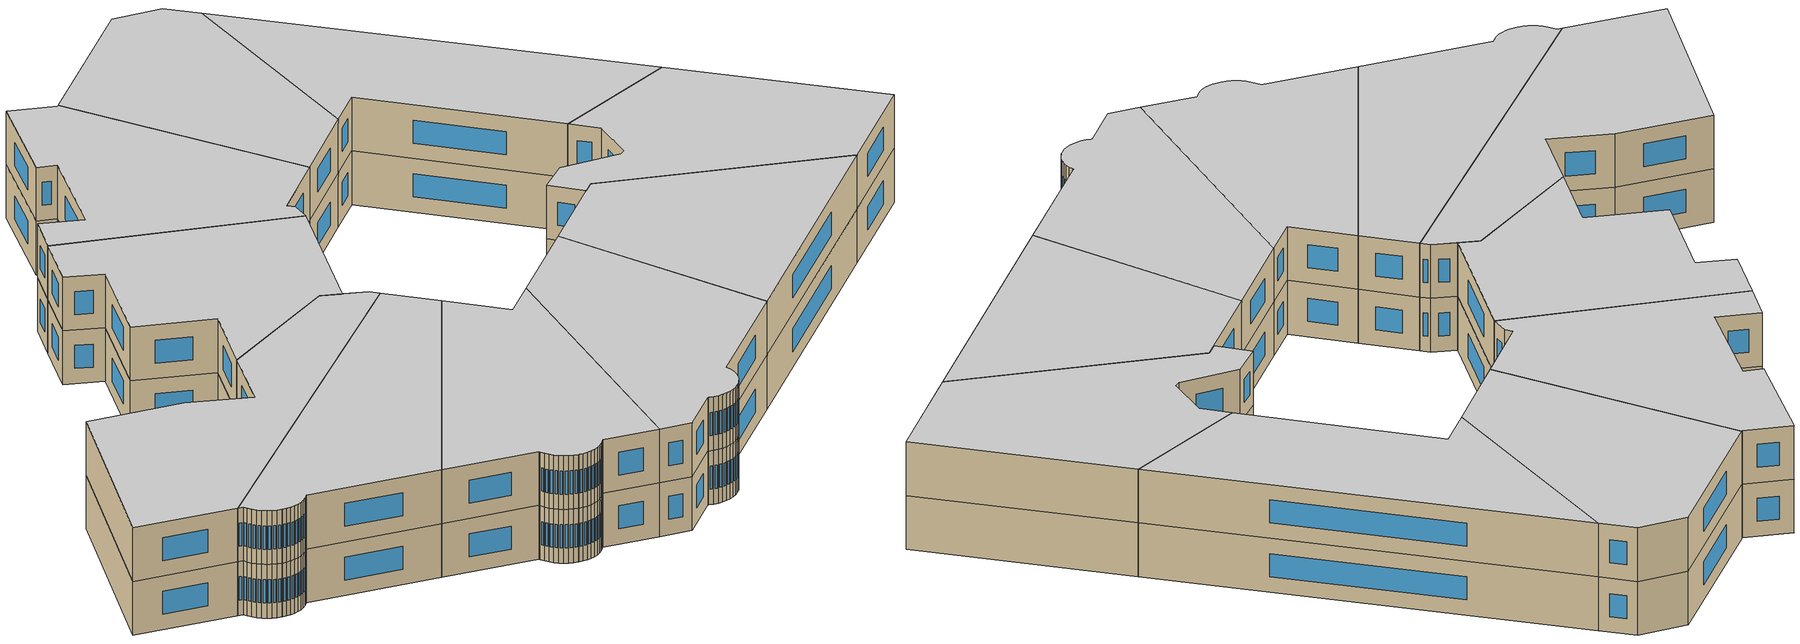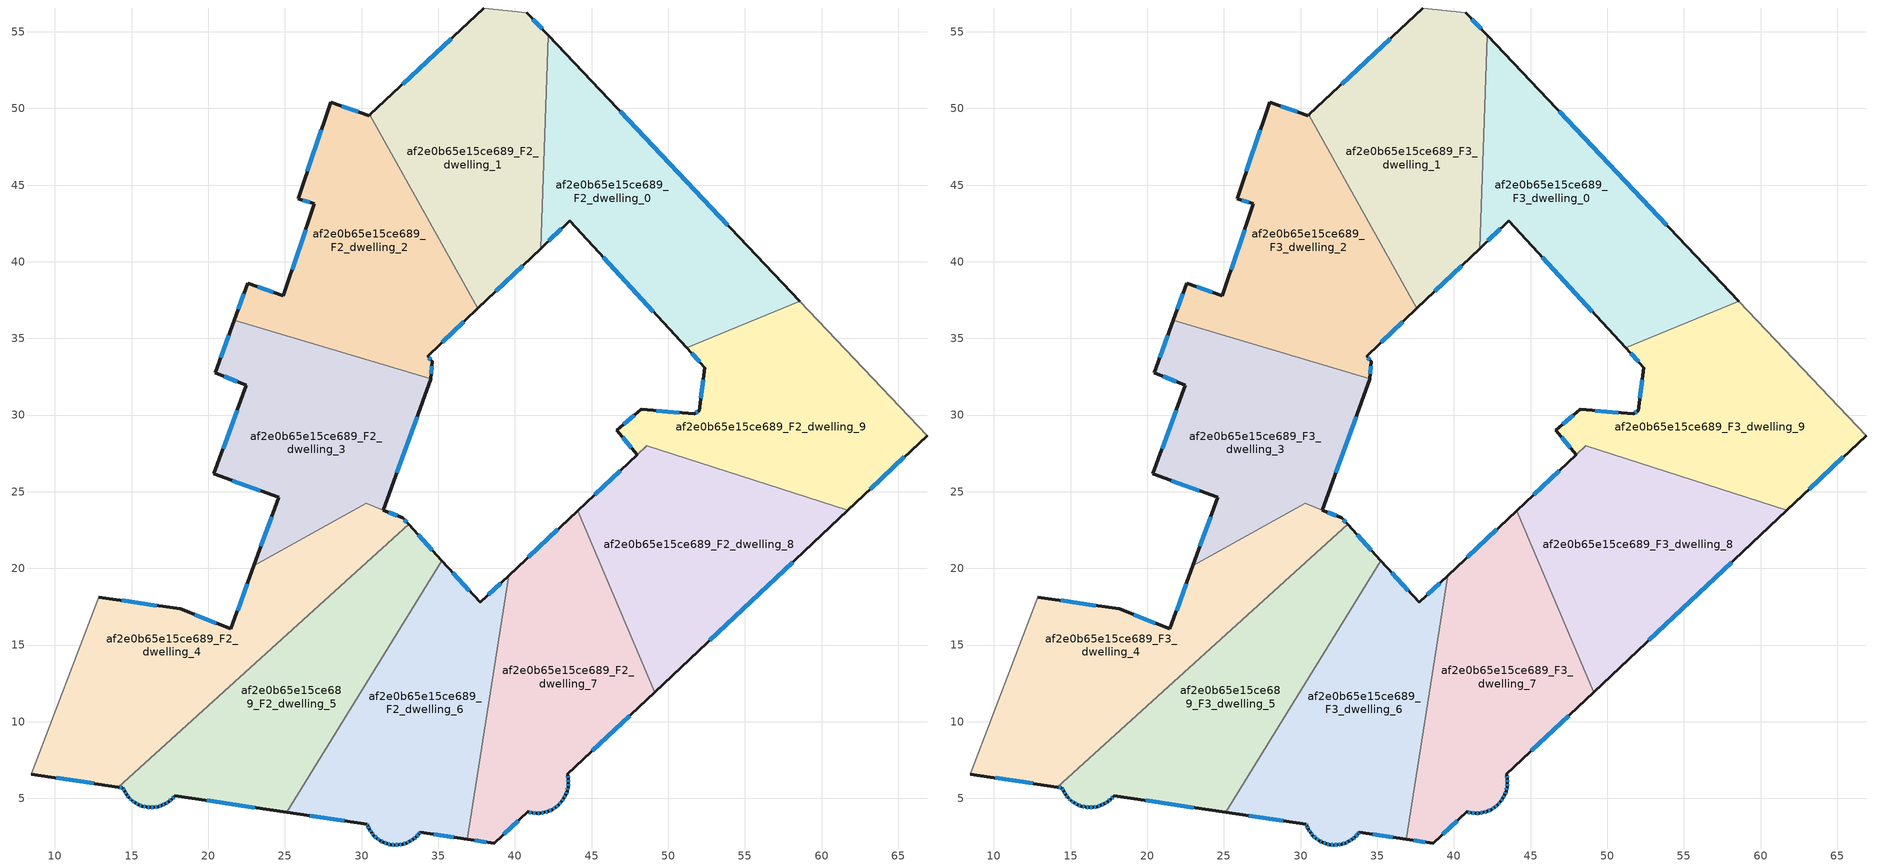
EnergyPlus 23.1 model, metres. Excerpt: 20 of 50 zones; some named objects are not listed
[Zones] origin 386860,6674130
af2e0b65e15ce689_F2_dwelling_0
 floor to af2e0b65e15ce689_F1_dwelling_0 (EU_floor_Construction): 42.17,54.76 58.59,37.42 51.2,34.39 43.57,42.66 41.68,40.86 z6
 wall outside (EU_wall_Construction): 41.68,40.86 43.57,42.66 51.2,34.39 / 58.59,37.42 42.17,54.76 z6:9
 wall to af2e0b65e15ce689_F2_dwelling_1 (EU_wall_Construction): 42.17,54.76 41.68,40.86 z6:9
 wall to af2e0b65e15ce689_F2_dwelling_9 (EU_wall_Construction): 51.2,34.39 58.59,37.42 z6:9
 window (EU_Window_Construction): 45.75,40.3 49.02,36.75 / 42.22,41.37 43.03,42.15 / 53.9,42.38 46.86,49.81 z6.86:8.14
af2e0b65e15ce689_F2_dwelling_1
 floor to af2e0b65e15ce689_F1_dwelling_1 (EU_floor_Construction): 40.76,56.25 42.17,54.76 41.68,40.86 37.59,36.97 30.55,49.59 37.98,56.55 z6
 wall outside (EU_wall_Construction): 42.17,54.76 40.77,56.25 / 37.59,36.97 41.68,40.86 / 37.98,56.55 30.55,49.59 z6:9
 wall adiabatic (EU_wall_Construction): 40.77,56.25 37.98,56.55 z6:9
 wall to af2e0b65e15ce689_F2_dwelling_2 (EU_wall_Construction): 30.55,49.59 37.59,36.97 z6:9
 window (EU_Window_Construction): 41.77,55.19 41.17,55.82 / 38.76,38.08 40.51,39.75 / 35.86,54.56 32.67,51.58 z6.86:8.14
af2e0b65e15ce689_F2_dwelling_2
 floor to af2e0b65e15ce689_F1_dwelling_2 (EU_floor_Construction): 30.55,49.59 37.59,36.97 34.31,33.85 34.6,33.5 34.52,32.36 21.7,36.2 22.58,38.61 24.9,37.77 26.93,43.8 25.87,44.1 27.97,50.41 30.48,49.53 z6
 wall outside (EU_wall_Construction): 30.55,49.59 30.48,49.53 27.97,50.41 25.87,44.1 26.93,43.8 24.9,37.77 22.58,38.61 21.7,36.2 / 34.52,32.36 34.6,33.5 34.31,33.85 37.59,36.97 z6:9
 wall to af2e0b65e15ce689_F2_dwelling_3 (EU_wall_Construction): 21.7,36.2 34.52,32.36 z6:9
 window (EU_Window_Construction): 26.35,42.07 25.48,39.49 / 26.17,44.01 26.63,43.88 / 27.37,48.6 26.47,45.9 / 29.77,49.78 28.69,50.16 / 35.25,34.74 36.65,36.08 / 34.52,33.6 34.39,33.75 / 34.54,32.69 34.58,33.17 / 22.33,37.92 21.95,36.89 / 24.23,38.01 23.24,38.37 z6.86:8.14
af2e0b65e15ce689_F2_dwelling_3
 floor to af2e0b65e15ce689_F1_dwelling_3 (EU_floor_Construction): 34.52,32.36 34.51,32.32 31.41,23.8 30.31,24.24 22.97,20.16 24.59,24.64 20.37,26.16 22.48,31.96 20.46,32.77 21.7,36.2 z6
 wall outside (EU_wall_Construction): 21.7,36.2 20.46,32.77 22.48,31.96 20.37,26.16 24.59,24.64 22.97,20.16 / 31.41,23.8 34.51,32.32 34.52,32.36 z6:9
 wall to af2e0b65e15ce689_F2_dwelling_4 (EU_wall_Construction): 22.97,20.16 30.31,24.24 31.41,23.8 z6:9
 window (EU_Window_Construction): 24.13,23.36 23.43,21.44 / 21.58,25.73 23.39,25.07 / 21.88,30.3 20.97,27.82 / 21.04,32.54 21.9,32.19 / 21.35,35.22 20.82,33.75 / 32.3,26.24 33.63,29.89 z6.86:8.14
af2e0b65e15ce689_F2_dwelling_4
 floor to af2e0b65e15ce689_F1_dwelling_4 (EU_floor_Construction): 32.68,23.3 33.07,22.87 14.14,5.73 8.47,6.58 12.84,18.13 18.16,17.36 21.48,16.06 22.97,20.16 30.31,24.24 z6
 wall outside (EU_wall_Construction): 22.97,20.16 21.48,16.06 18.16,17.36 12.84,18.13 / 33.07,22.87 32.68,23.3 31.42,23.8 / 8.47,6.58 14.14,5.73 z6:9
 wall adiabatic (EU_wall_Construction): 12.84,18.13 8.47,6.58 z6:9
 wall to af2e0b65e15ce689_F2_dwelling_5 (EU_wall_Construction): 14.14,5.73 33.07,22.87 z6:9
 window (EU_Window_Construction): 20.53,16.43 19.11,16.99 / 22.55,18.99 21.91,17.23 / 32.32,23.44 31.78,23.66 / 32.96,22.99 32.79,23.18 / 10.09,6.33 12.52,5.97 / 16.64,17.58 14.36,17.91 z6.86:8.14
af2e0b65e15ce689_F2_dwelling_5
 floor to af2e0b65e15ce689_F1_dwelling_5 (EU_floor_Construction): 33.07,22.87 35.24,20.5 25.13,4.08 17.83,5.18 17.8,5.14 17.62,4.95 17.42,4.79 17.21,4.65 16.97,4.54 16.72,4.47 16.47,4.42 16.21,4.42 15.98,4.44 15.96,4.44 15.7,4.5 15.46,4.59 15.24,4.71 15.03,4.86 14.84,5.03 14.67,5.23 14.54,5.45 14.43,5.68 14.14,5.73 z6
 wall outside (EU_wall_Construction): 14.14,5.73 14.43,5.68 14.54,5.45 14.67,5.23 14.84,5.03 15.03,4.86 15.24,4.71 15.46,4.59 15.71,4.5 15.96,4.44 15.98,4.44 16.21,4.42 16.47,4.42 16.72,4.47 16.97,4.54 17.21,4.65 17.42,4.79 17.62,4.95 17.8,5.14 17.83,5.18 25.13,4.08 / 35.24,20.5 33.07,22.87 z6:9
 wall to af2e0b65e15ce689_F2_dwelling_6 (EU_wall_Construction): 25.13,4.08 35.25,20.5 z6:9
 window (EU_Window_Construction): 17.67,5 17.75,5.08 / 17.48,4.83 17.57,4.9 / 17.27,4.69 17.36,4.75 / 17.04,4.57 17.14,4.62 / 16.8,4.49 16.9,4.52 / 16.54,4.44 16.65,4.45 / 16.29,4.42 16.4,4.42 / 16.05,4.43 16.15,4.42 / 15.78,4.48 15.88,4.46 / 15.53,4.56 15.64,4.52 / 15.3,4.67 15.4,4.62 / 15.09,4.82 15.18,4.75 / 14.89,4.98 14.97,4.91 / 14.72,5.18 14.79,5.09 / 14.58,5.39 14.63,5.3 / 14.46,5.62 14.51,5.52 / 14.22,5.71 14.35,5.7 / 34.62,21.18 33.69,22.2 / 19.92,4.86 23.05,4.4 z6.86:8.14
af2e0b65e15ce689_F2_dwelling_6
 floor to af2e0b65e15ce689_F1_dwelling_6 (EU_floor_Construction): 39.6,19.52 36.88,2.33 33.82,2.79 33.73,2.67 33.56,2.49 33.36,2.32 33.15,2.19 32.91,2.08 32.67,2.01 32.42,1.97 32.17,1.96 31.94,1.98 31.91,1.98 31.67,2.04 31.43,2.13 31.2,2.25 30.99,2.39 30.81,2.57 30.65,2.76 30.51,2.98 30.41,3.21 30.38,3.3 25.13,4.08 35.24,20.5 37.74,17.78 z6
 wall outside (EU_wall_Construction): 25.13,4.08 30.38,3.3 30.41,3.21 30.51,2.98 30.65,2.76 30.81,2.57 30.99,2.39 31.2,2.25 31.43,2.13 31.67,2.04 31.91,1.98 31.94,1.98 32.17,1.96 32.42,1.97 32.67,2.01 32.91,2.08 33.15,2.19 33.36,2.32 33.56,2.49 33.73,2.67 33.82,2.79 36.89,2.33 / 39.6,19.52 37.74,17.78 35.24,20.5 z6:9
 wall to af2e0b65e15ce689_F2_dwelling_7 (EU_wall_Construction): 36.89,2.33 39.6,19.52 z6:9
 window (EU_Window_Construction): 33.61,2.54 33.68,2.62 / 33.42,2.37 33.5,2.44 / 33.21,2.23 33.3,2.29 / 32.98,2.11 33.08,2.16 / 32.74,2.03 32.85,2.06 / 32.49,1.98 32.6,2 / 32.24,1.96 32.35,1.96 / 32,1.97 32.1,1.96 / 31.74,2.02 31.84,2 / 31.5,2.1 31.6,2.06 / 31.27,2.21 31.36,2.16 / 31.05,2.35 31.14,2.29 / 30.86,2.52 30.94,2.44 / 30.69,2.71 30.76,2.62 / 30.55,2.92 30.61,2.83 / 30.44,3.15 30.48,3.05 / 30.38,3.27 30.4,3.24 / 26.63,3.86 28.88,3.52 / 37.03,18.56 35.96,19.72 / 39.07,19.03 38.27,18.28 / 34.7,2.65 36.01,2.46 / 33.76,2.7 33.79,2.75 z6.86:8.14
af2e0b65e15ce689_F2_dwelling_7
 floor to af2e0b65e15ce689_F1_dwelling_7 (EU_floor_Construction): 44.09,23.75 49.11,11.92 43.43,6.57 43.44,6.53 43.49,6.26 43.49,6 43.47,5.74 43.41,5.48 43.32,5.23 43.19,4.99 43.04,4.78 42.86,4.58 42.65,4.41 42.43,4.27 42.18,4.16 41.93,4.08 41.67,4.04 41.4,4.03 41.14,4.05 40.88,4.11 40.84,4.13 38.65,2.06 36.88,2.33 39.6,19.52 z6
 wall outside (EU_wall_Construction): 36.89,2.33 38.65,2.06 40.84,4.13 40.88,4.11 41.14,4.05 41.4,4.03 41.67,4.04 41.93,4.08 42.18,4.16 42.43,4.27 42.65,4.41 42.86,4.58 43.04,4.78 43.19,4.99 43.32,5.23 43.41,5.48 43.47,5.74 43.49,6 43.49,6.26 43.44,6.53 43.43,6.57 49.11,11.92 / 44.09,23.75 39.6,19.52 z6:9
 wall to af2e0b65e15ce689_F2_dwelling_8 (EU_wall_Construction): 49.12,11.92 44.09,23.75 z6:9
 window (EU_Window_Construction): 43.48,5.81 43.49,5.92 / 43.43,5.55 43.45,5.66 / 43.34,5.3 43.38,5.4 / 43.23,5.06 43.28,5.16 / 43.08,4.84 43.15,4.93 / 42.91,4.64 42.99,4.72 / 42.71,4.46 42.8,4.53 / 42.49,4.31 42.59,4.37 / 42.25,4.19 42.36,4.24 / 42,4.11 42.11,4.14 / 41.74,4.05 41.86,4.07 / 41.48,4.03 41.59,4.04 / 41.21,4.05 41.33,4.04 / 40.95,4.1 41.06,4.07 / 39.27,2.65 40.21,3.54 / 37.39,2.25 38.14,2.14 / 42.81,22.54 40.88,20.73 / 45.05,8.1 47.49,10.4 / 43.47,6.34 43.45,6.45 / 43.49,6.08 43.49,6.19 z6.86:8.14
af2e0b65e15ce689_F2_dwelling_8
 floor to af2e0b65e15ce689_F1_dwelling_8 (EU_floor_Construction): 61.71,23.79 49.11,11.92 44.09,23.75 47.98,27.4 48.6,27.99 z6
 wall outside (EU_wall_Construction): 49.11,11.92 61.71,23.79 / 47.97,27.4 44.09,23.75 z6:9
 wall to af2e0b65e15ce689_F2_dwelling_9 (EU_wall_Construction): 48.6,27.98 47.98,27.4 / 61.71,23.79 48.6,27.99 z6:9
 window (EU_Window_Construction): 52.71,15.31 58.11,20.4 / 46.86,26.36 45.2,24.79 z6.86:8.14
af2e0b65e15ce689_F2_dwelling_9
 floor to af2e0b65e15ce689_F1_dwelling_9 (EU_floor_Construction): 58.59,37.42 66.88,28.66 61.71,23.79 48.6,27.99 47.98,27.4 46.64,29 48.25,30.37 51.69,30.08 52.01,30.29 52.39,33.1 51.2,34.39 z6
 wall outside (EU_wall_Construction): 51.2,34.39 52.39,33.1 52.01,30.29 51.69,30.08 48.25,30.37 46.64,29 47.98,27.4 / 61.71,23.79 66.88,28.66 z6:9
 wall adiabatic (EU_wall_Construction): 66.88,28.66 58.59,37.42 z6:9
 window (EU_Window_Construction): 47.79,29.98 47.1,29.39 / 50.71,30.16 49.23,30.29 / 51.92,30.23 51.78,30.14 / 52.28,32.3 52.12,31.09 / 51.54,34.02 52.05,33.47 / 63.19,25.18 65.4,27.27 / 47.02,28.55 47.59,27.86 z6.86:8.14
af2e0b65e15ce689_F3_dwelling_0
 floor to af2e0b65e15ce689_F2_dwelling_0 (EU_floor_Construction): 42.17,54.76 58.59,37.42 51.2,34.39 43.57,42.66 41.68,40.86 z9
 wall outside (EU_wall_Construction): 41.68,40.86 43.57,42.66 51.2,34.39 / 58.59,37.42 42.17,54.76 z9:12
 wall to af2e0b65e15ce689_F3_dwelling_1 (EU_wall_Construction): 42.17,54.76 41.68,40.86 z9:12
 wall to af2e0b65e15ce689_F3_dwelling_9 (EU_wall_Construction): 51.2,34.39 58.59,37.42 z9:12
 window (EU_Window_Construction): 45.75,40.3 49.02,36.75 / 42.22,41.37 43.03,42.15 / 53.9,42.38 46.86,49.81 z9.86:11.14
 ceiling to af2e0b65e15ce689_F4_dwelling_0 (EU_floor_Construction): 58.59,37.42 42.17,54.76 41.68,40.86 43.57,42.66 51.2,34.39 z12
af2e0b65e15ce689_F3_dwelling_1
 floor to af2e0b65e15ce689_F2_dwelling_1 (EU_floor_Construction): 40.76,56.25 42.17,54.76 41.68,40.86 37.59,36.97 30.55,49.59 37.98,56.55 z9
 wall outside (EU_wall_Construction): 42.17,54.76 40.77,56.25 / 37.59,36.97 41.68,40.86 / 37.98,56.55 30.55,49.59 z9:12
 wall adiabatic (EU_wall_Construction): 40.77,56.25 37.98,56.55 z9:12
 wall to af2e0b65e15ce689_F3_dwelling_2 (EU_wall_Construction): 30.55,49.59 37.59,36.97 z9:12
 window (EU_Window_Construction): 41.77,55.19 41.17,55.82 / 38.76,38.08 40.51,39.75 / 35.86,54.56 32.67,51.58 z9.86:11.14
 ceiling to af2e0b65e15ce689_F4_dwelling_1 (EU_floor_Construction): 41.68,40.86 42.17,54.76 40.76,56.25 37.98,56.55 30.55,49.59 37.59,36.97 z12
af2e0b65e15ce689_F3_dwelling_2
 floor to af2e0b65e15ce689_F2_dwelling_2 (EU_floor_Construction): 30.55,49.59 37.59,36.97 34.31,33.85 34.6,33.5 34.52,32.36 21.7,36.2 22.58,38.61 24.9,37.77 26.93,43.8 25.87,44.1 27.97,50.41 30.48,49.53 z9
 wall outside (EU_wall_Construction): 30.55,49.59 30.48,49.53 27.97,50.41 25.87,44.1 26.93,43.8 24.9,37.77 22.58,38.61 21.7,36.2 / 34.52,32.36 34.6,33.5 34.31,33.85 37.59,36.97 z9:12
 wall to af2e0b65e15ce689_F3_dwelling_3 (EU_wall_Construction): 21.7,36.2 34.52,32.36 z9:12
 window (EU_Window_Construction): 26.35,42.07 25.48,39.49 / 26.17,44.01 26.63,43.88 / 27.37,48.6 26.47,45.9 / 29.77,49.78 28.69,50.16 / 35.25,34.74 36.65,36.08 / 34.52,33.6 34.39,33.75 / 34.54,32.69 34.58,33.17 / 22.33,37.92 21.95,36.89 / 24.23,38.01 23.24,38.37 z9.86:11.14
 ceiling to af2e0b65e15ce689_F4_dwelling_2 (EU_floor_Construction): 34.52,32.36 34.6,33.5 34.31,33.85 37.59,36.97 30.55,49.59 30.48,49.53 27.97,50.41 25.87,44.1 26.93,43.8 24.9,37.77 22.58,38.61 21.7,36.2 z12
af2e0b65e15ce689_F3_dwelling_3
 floor to af2e0b65e15ce689_F2_dwelling_3 (EU_floor_Construction): 34.52,32.36 34.51,32.32 31.41,23.8 30.31,24.24 22.97,20.16 24.59,24.64 20.37,26.16 22.48,31.96 20.46,32.77 21.7,36.2 z9
 wall outside (EU_wall_Construction): 21.7,36.2 20.46,32.77 22.48,31.96 20.37,26.16 24.59,24.64 22.97,20.16 / 31.41,23.8 34.51,32.32 34.52,32.36 z9:12
 wall to af2e0b65e15ce689_F3_dwelling_4 (EU_wall_Construction): 22.97,20.16 30.31,24.24 31.41,23.8 z9:12
 window (EU_Window_Construction): 24.13,23.36 23.43,21.44 / 21.58,25.73 23.39,25.07 / 21.88,30.3 20.97,27.82 / 21.04,32.54 21.9,32.19 / 21.35,35.22 20.82,33.75 / 32.3,26.24 33.63,29.89 z9.86:11.14
 ceiling to af2e0b65e15ce689_F4_dwelling_3 (EU_floor_Construction): 31.41,23.8 34.51,32.32 34.52,32.36 21.7,36.2 20.46,32.77 22.48,31.96 20.37,26.16 24.59,24.64 22.97,20.16 30.31,24.24 z12
af2e0b65e15ce689_F3_dwelling_4
 floor to af2e0b65e15ce689_F2_dwelling_4 (EU_floor_Construction): 32.68,23.3 33.07,22.87 14.14,5.73 8.47,6.58 12.84,18.13 18.16,17.36 21.48,16.06 22.97,20.16 30.31,24.24 z9
 wall outside (EU_wall_Construction): 22.97,20.16 21.48,16.06 18.16,17.36 12.84,18.13 / 33.07,22.87 32.68,23.3 31.42,23.8 / 8.47,6.58 14.14,5.73 z9:12
 wall adiabatic (EU_wall_Construction): 12.84,18.13 8.47,6.58 z9:12
 wall to af2e0b65e15ce689_F3_dwelling_5 (EU_wall_Construction): 14.14,5.73 33.07,22.87 z9:12
 window (EU_Window_Construction): 20.53,16.43 19.11,16.99 / 22.55,18.99 21.91,17.23 / 32.32,23.44 31.78,23.66 / 32.96,22.99 32.79,23.18 / 10.09,6.33 12.52,5.97 / 16.64,17.58 14.36,17.91 z9.86:11.14
 ceiling to af2e0b65e15ce689_F4_dwelling_4 (EU_floor_Construction): 21.48,16.06 18.16,17.36 12.84,18.13 8.47,6.58 14.14,5.73 33.07,22.87 32.68,23.3 30.31,24.24 22.97,20.16 z12
af2e0b65e15ce689_F3_dwelling_5
 floor to af2e0b65e15ce689_F2_dwelling_5 (EU_floor_Construction): 33.07,22.87 35.24,20.5 25.13,4.08 17.83,5.18 17.8,5.14 17.62,4.95 17.42,4.79 17.21,4.65 16.97,4.54 16.72,4.47 16.47,4.42 16.21,4.42 15.98,4.44 15.96,4.44 15.7,4.5 15.46,4.59 15.24,4.71 15.03,4.86 14.84,5.03 14.67,5.23 14.54,5.45 14.43,5.68 14.14,5.73 z9
 wall outside (EU_wall_Construction): 14.14,5.73 14.43,5.68 14.54,5.45 14.67,5.23 14.84,5.03 15.03,4.86 15.24,4.71 15.46,4.59 15.71,4.5 15.96,4.44 15.98,4.44 16.21,4.42 16.47,4.42 16.72,4.47 16.97,4.54 17.21,4.65 17.42,4.79 17.62,4.95 17.8,5.14 17.83,5.18 25.13,4.08 / 35.24,20.5 33.07,22.87 z9:12
 wall to af2e0b65e15ce689_F3_dwelling_6 (EU_wall_Construction): 25.13,4.08 35.25,20.5 z9:12
 window (EU_Window_Construction): 17.67,5 17.75,5.08 / 17.48,4.83 17.57,4.9 / 17.27,4.69 17.36,4.75 / 17.04,4.57 17.14,4.62 / 16.8,4.49 16.9,4.52 / 16.54,4.44 16.65,4.45 / 16.29,4.42 16.4,4.42 / 16.05,4.43 16.15,4.42 / 15.78,4.48 15.88,4.46 / 15.53,4.56 15.64,4.52 / 15.3,4.67 15.4,4.62 / 15.09,4.82 15.18,4.75 / 14.89,4.98 14.97,4.91 / 14.72,5.18 14.79,5.09 / 14.58,5.39 14.63,5.3 / 14.46,5.62 14.51,5.52 / 14.22,5.71 14.35,5.7 / 34.62,21.18 33.69,22.2 / 19.92,4.86 23.05,4.4 z9.86:11.14
 ceiling to af2e0b65e15ce689_F4_dwelling_5 (EU_floor_Construction): 25.13,4.08 35.24,20.5 33.07,22.87 14.14,5.73 14.43,5.68 14.54,5.45 14.67,5.23 14.84,5.03 15.03,4.86 15.24,4.71 15.46,4.59 15.7,4.5 15.96,4.44 15.98,4.44 16.21,4.42 16.47,4.42 16.72,4.47 16.97,4.54 17.21,4.65 17.42,4.79 17.62,4.95 17.8,5.14 17.83,5.18 z12
af2e0b65e15ce689_F3_dwelling_6
 floor to af2e0b65e15ce689_F2_dwelling_6 (EU_floor_Construction): 39.6,19.52 36.88,2.33 33.82,2.79 33.73,2.67 33.56,2.49 33.36,2.32 33.15,2.19 32.91,2.08 32.67,2.01 32.42,1.97 32.17,1.96 31.94,1.98 31.91,1.98 31.67,2.04 31.43,2.13 31.2,2.25 30.99,2.39 30.81,2.57 30.65,2.76 30.51,2.98 30.41,3.21 30.38,3.3 25.13,4.08 35.24,20.5 37.74,17.78 z9
 wall outside (EU_wall_Construction): 25.13,4.08 30.38,3.3 30.41,3.21 30.51,2.98 30.65,2.76 30.81,2.57 30.99,2.39 31.2,2.25 31.43,2.13 31.67,2.04 31.91,1.98 31.94,1.98 32.17,1.96 32.42,1.97 32.67,2.01 32.91,2.08 33.15,2.19 33.36,2.32 33.56,2.49 33.73,2.67 33.82,2.79 36.89,2.33 / 39.6,19.52 37.74,17.78 35.24,20.5 z9:12
 wall to af2e0b65e15ce689_F3_dwelling_7 (EU_wall_Construction): 36.89,2.33 39.6,19.52 z9:12
 window (EU_Window_Construction): 33.61,2.54 33.68,2.62 / 33.42,2.37 33.5,2.44 / 33.21,2.23 33.3,2.29 / 32.98,2.11 33.08,2.16 / 32.74,2.03 32.85,2.06 / 32.49,1.98 32.6,2 / 32.24,1.96 32.35,1.96 / 32,1.97 32.1,1.96 / 31.74,2.02 31.84,2 / 31.5,2.1 31.6,2.06 / 31.27,2.21 31.36,2.16 / 31.05,2.35 31.14,2.29 / 30.86,2.52 30.94,2.44 / 30.69,2.71 30.76,2.62 / 30.55,2.92 30.61,2.83 / 30.44,3.15 30.48,3.05 / 30.38,3.27 30.4,3.24 / 26.63,3.86 28.88,3.52 / 37.03,18.56 35.96,19.72 / 39.07,19.03 38.27,18.28 / 34.7,2.65 36.01,2.46 / 33.76,2.7 33.79,2.75 z9.86:11.14
 ceiling to af2e0b65e15ce689_F4_dwelling_6 (EU_floor_Construction): 36.88,2.33 39.6,19.52 37.74,17.78 35.24,20.5 25.13,4.08 30.38,3.3 30.41,3.21 30.51,2.98 30.65,2.76 30.81,2.57 30.99,2.39 31.2,2.25 31.43,2.13 31.67,2.04 31.91,1.98 31.94,1.98 32.17,1.96 32.42,1.97 32.67,2.01 32.91,2.08 33.15,2.19 33.36,2.32 33.56,2.49 33.73,2.67 33.82,2.79 z12
af2e0b65e15ce689_F3_dwelling_7
 floor to af2e0b65e15ce689_F2_dwelling_7 (EU_floor_Construction): 44.09,23.75 49.11,11.92 43.43,6.57 43.44,6.53 43.49,6.26 43.49,6 43.47,5.74 43.41,5.48 43.32,5.23 43.19,4.99 43.04,4.78 42.86,4.58 42.65,4.41 42.43,4.27 42.18,4.16 41.93,4.08 41.67,4.04 41.4,4.03 41.14,4.05 40.88,4.11 40.84,4.13 38.65,2.06 36.88,2.33 39.6,19.52 z9
 wall outside (EU_wall_Construction): 36.89,2.33 38.65,2.06 40.84,4.13 40.88,4.11 41.14,4.05 41.4,4.03 41.67,4.04 41.93,4.08 42.18,4.16 42.43,4.27 42.65,4.41 42.86,4.58 43.04,4.78 43.19,4.99 43.32,5.23 43.41,5.48 43.47,5.74 43.49,6 43.49,6.26 43.44,6.53 43.43,6.57 49.11,11.92 / 44.09,23.75 39.6,19.52 z9:12
 wall to af2e0b65e15ce689_F3_dwelling_8 (EU_wall_Construction): 49.12,11.92 44.09,23.75 z9:12
 window (EU_Window_Construction): 43.48,5.81 43.49,5.92 / 43.43,5.55 43.45,5.66 / 43.34,5.3 43.38,5.4 / 43.23,5.06 43.28,5.16 / 43.08,4.84 43.15,4.93 / 42.91,4.64 42.99,4.72 / 42.71,4.46 42.8,4.53 / 42.49,4.31 42.59,4.37 / 42.25,4.19 42.36,4.24 / 42,4.11 42.11,4.14 / 41.74,4.05 41.86,4.07 / 41.48,4.03 41.59,4.04 / 41.21,4.05 41.33,4.04 / 40.95,4.1 41.06,4.07 / 39.27,2.65 40.21,3.54 / 37.39,2.25 38.14,2.14 / 42.81,22.54 40.88,20.73 / 45.05,8.1 47.49,10.4 / 43.47,6.34 43.45,6.45 / 43.49,6.08 43.49,6.19 z9.86:11.14
 ceiling to af2e0b65e15ce689_F4_dwelling_7 (EU_floor_Construction): 43.32,5.23 43.41,5.48 43.47,5.74 43.49,6 43.49,6.26 43.44,6.53 43.43,6.57 49.11,11.92 44.09,23.75 39.6,19.52 36.88,2.33 38.65,2.06 40.84,4.13 40.88,4.11 41.14,4.05 41.4,4.03 41.67,4.04 41.93,4.08 42.18,4.16 42.43,4.27 42.65,4.41 42.86,4.58 43.04,4.78 43.19,4.99 z12
af2e0b65e15ce689_F3_dwelling_8
 floor to af2e0b65e15ce689_F2_dwelling_8 (EU_floor_Construction): 61.71,23.79 49.11,11.92 44.09,23.75 47.98,27.4 48.6,27.99 z9
 wall outside (EU_wall_Construction): 49.11,11.92 61.71,23.79 / 47.97,27.4 44.09,23.75 z9:12
 wall to af2e0b65e15ce689_F3_dwelling_9 (EU_wall_Construction): 48.6,27.98 47.98,27.4 / 61.71,23.79 48.6,27.99 z9:12
 window (EU_Window_Construction): 52.71,15.31 58.11,20.4 / 46.86,26.36 45.2,24.79 z9.86:11.14
 ceiling to af2e0b65e15ce689_F4_dwelling_8 (EU_floor_Construction): 61.71,23.79 48.6,27.99 47.98,27.4 44.09,23.75 49.11,11.92 z12
af2e0b65e15ce689_F3_dwelling_9
 floor to af2e0b65e15ce689_F2_dwelling_9 (EU_floor_Construction): 58.59,37.42 66.88,28.66 61.71,23.79 48.6,27.99 47.98,27.4 46.64,29 48.25,30.37 51.69,30.08 52.01,30.29 52.39,33.1 51.2,34.39 z9
 wall outside (EU_wall_Construction): 51.2,34.39 52.39,33.1 52.01,30.29 51.69,30.08 48.25,30.37 46.64,29 47.98,27.4 / 61.71,23.79 66.88,28.66 z9:12
 wall adiabatic (EU_wall_Construction): 66.88,28.66 58.59,37.42 z9:12
 window (EU_Window_Construction): 47.79,29.98 47.1,29.39 / 50.71,30.16 49.23,30.29 / 51.92,30.23 51.78,30.14 / 52.28,32.3 52.12,31.09 / 51.54,34.02 52.05,33.47 / 63.19,25.18 65.4,27.27 / 47.02,28.55 47.59,27.86 z9.86:11.14
 ceiling to af2e0b65e15ce689_F4_dwelling_9 (EU_floor_Construction): 66.88,28.66 58.59,37.42 51.2,34.39 52.39,33.1 52.01,30.29 51.69,30.08 48.25,30.37 46.64,29 47.98,27.4 48.6,27.99 61.71,23.79 z12
[Building]
EU S2 Campaign: North Axis=0; Terrain=City; Solar Distribution=FullExterior
[Site:Location]
Helsinki-Vantaa.AP: Latitude=60.317; Longitude=24.963; Time Zone=2; Elevation=54.6
[SizingPeriod:WeatherFileDays]
AnnualSizingPeriod: Begin Month=1; Begin Day of Month=1; End Month=12; End Day of Month=31; Day of Week for Start Day=Monday; Use Weather File Daylight Saving Period=No; Use Weather File Rain and Snow Indicators=No
[MATERIAL]
EU_InternalMass_Material: Roughness=MediumRough; Thickness=0.1; Conductivity=1; Density=1800; Specific Heat=900; Thermal Absorptance=0.9; Solar Absorptance=0.7; Visible Absorptance=0.7
[MATERIAL:NOMASS] Roughness=MediumRough; Thermal Absorptance=0.9; Solar Absorptance=0.7; Visible Absorptance=0.7
Name | Thermal Resistance
EU_wall_NoMass | 1.10183
EU_floor_NoMass | 1.70606
[WINDOWMATERIAL:SIMPLEGLAZINGSYSTEM]
EU_Window_SimpleGlazing: UFactor=3.11035; Solar Heat Gain Coefficient=0.8; Visible Transmittance=0.8
[CONSTRUCTION]
EU_wall_Construction: EU_wall_NoMass
EU_floor_Construction: EU_floor_NoMass
EU_Window_Construction: EU_Window_SimpleGlazing
EU_InternalMass_Construction: EU_InternalMass_Material
[ZONE] Type=1; Multiplier=1; Ceiling Height=autocalculate; Floor Area=autocalculate; Part of Total Floor Area=Yes
Name | Volume
af2e0b65e15ce689_F2_dwelling_0; af2e0b65e15ce689_F3_dwelling_0 | 426.202
af2e0b65e15ce689_F2_dwelling_1; af2e0b65e15ce689_F3_dwelling_1 | 426.226
af2e0b65e15ce689_F2_dwelling_2; af2e0b65e15ce689_F3_dwelling_2 | 426.17
af2e0b65e15ce689_F2_dwelling_3; af2e0b65e15ce689_F3_dwelling_3 | 391.835
af2e0b65e15ce689_F2_dwelling_4; af2e0b65e15ce689_F3_dwelling_4 | 460.599
af2e0b65e15ce689_F2_dwelling_5; af2e0b65e15ce689_F3_dwelling_5 | 426.213
af2e0b65e15ce689_F2_dwelling_6; af2e0b65e15ce689_F3_dwelling_6 | 426.219
af2e0b65e15ce689_F2_dwelling_7; af2e0b65e15ce689_F3_dwelling_7 | 426.194
af2e0b65e15ce689_F2_dwelling_8; af2e0b65e15ce689_F3_dwelling_8 | 424.408
af2e0b65e15ce689_F2_dwelling_9; af2e0b65e15ce689_F3_dwelling_9 | 428
[INTERNALMASS] Construction=EU_InternalMass_Construction
Name | Zone or ZoneList | Surface Area
af2e0b65e15ce689_F2_dwelling_0_EU_InternalMass | af2e0b65e15ce689_F2_dwelling_0 | 142.068
af2e0b65e15ce689_F2_dwelling_1_EU_InternalMass | af2e0b65e15ce689_F2_dwelling_1 | 142.075
af2e0b65e15ce689_F2_dwelling_2_EU_InternalMass | af2e0b65e15ce689_F2_dwelling_2 | 142.057
af2e0b65e15ce689_F2_dwelling_3_EU_InternalMass | af2e0b65e15ce689_F2_dwelling_3 | 130.611
af2e0b65e15ce689_F2_dwelling_4_EU_InternalMass | af2e0b65e15ce689_F2_dwelling_4 | 153.532
af2e0b65e15ce689_F2_dwelling_5_EU_InternalMass | af2e0b65e15ce689_F2_dwelling_5 | 142.072
af2e0b65e15ce689_F2_dwelling_6_EU_InternalMass | af2e0b65e15ce689_F2_dwelling_6 | 142.073
af2e0b65e15ce689_F2_dwelling_7_EU_InternalMass | af2e0b65e15ce689_F2_dwelling_7 | 142.065
af2e0b65e15ce689_F2_dwelling_8_EU_InternalMass | af2e0b65e15ce689_F2_dwelling_8 | 141.472
af2e0b65e15ce689_F2_dwelling_9_EU_InternalMass | af2e0b65e15ce689_F2_dwelling_9 | 142.668
af2e0b65e15ce689_F3_dwelling_0_EU_InternalMass | af2e0b65e15ce689_F3_dwelling_0 | 142.068
af2e0b65e15ce689_F3_dwelling_1_EU_InternalMass | af2e0b65e15ce689_F3_dwelling_1 | 142.075
af2e0b65e15ce689_F3_dwelling_2_EU_InternalMass | af2e0b65e15ce689_F3_dwelling_2 | 142.057
af2e0b65e15ce689_F3_dwelling_3_EU_InternalMass | af2e0b65e15ce689_F3_dwelling_3 | 130.611
af2e0b65e15ce689_F3_dwelling_4_EU_InternalMass | af2e0b65e15ce689_F3_dwelling_4 | 153.532
af2e0b65e15ce689_F3_dwelling_5_EU_InternalMass | af2e0b65e15ce689_F3_dwelling_5 | 142.072
af2e0b65e15ce689_F3_dwelling_6_EU_InternalMass | af2e0b65e15ce689_F3_dwelling_6 | 142.073
af2e0b65e15ce689_F3_dwelling_7_EU_InternalMass | af2e0b65e15ce689_F3_dwelling_7 | 142.065
af2e0b65e15ce689_F3_dwelling_8_EU_InternalMass | af2e0b65e15ce689_F3_dwelling_8 | 141.472
af2e0b65e15ce689_F3_dwelling_9_EU_InternalMass | af2e0b65e15ce689_F3_dwelling_9 | 142.668
[OTHEREQUIPMENT] Fuel Type=Electricity; Design Level Calculation Method=Watts/Area; Power per Zone Floor Area=1; Fraction Latent=0; Fraction Radiant=0; Fraction Lost=0; Carbon Dioxide Generation Rate=0; EndUse Subcategory=EU_Step8_InternalGains
Name | Zone or ZoneList or Space or SpaceList | Schedule
EU_Step8_InternalGain_af2e0b65e15ce689_F2_dwelling_0_f000 | af2e0b65e15ce689_F2_dwelling_0 | EU_Step8_GainSchedule_af2e0b65e15ce689_F2_dwelling_0_f000
EU_Step8_InternalGain_af2e0b65e15ce689_F2_dwelling_1_f000 | af2e0b65e15ce689_F2_dwelling_1 | EU_Step8_GainSchedule_af2e0b65e15ce689_F2_dwelling_1_f000
EU_Step8_InternalGain_af2e0b65e15ce689_F2_dwelling_2_f000 | af2e0b65e15ce689_F2_dwelling_2 | EU_Step8_GainSchedule_af2e0b65e15ce689_F2_dwelling_2_f000
EU_Step8_InternalGain_af2e0b65e15ce689_F2_dwelling_3_f000 | af2e0b65e15ce689_F2_dwelling_3 | EU_Step8_GainSchedule_af2e0b65e15ce689_F2_dwelling_3_f000
EU_Step8_InternalGain_af2e0b65e15ce689_F2_dwelling_4_f000 | af2e0b65e15ce689_F2_dwelling_4 | EU_Step8_GainSchedule_af2e0b65e15ce689_F2_dwelling_4_f000
EU_Step8_InternalGain_af2e0b65e15ce689_F2_dwelling_5_f000 | af2e0b65e15ce689_F2_dwelling_5 | EU_Step8_GainSchedule_af2e0b65e15ce689_F2_dwelling_5_f000
EU_Step8_InternalGain_af2e0b65e15ce689_F2_dwelling_6_f000 | af2e0b65e15ce689_F2_dwelling_6 | EU_Step8_GainSchedule_af2e0b65e15ce689_F2_dwelling_6_f000
EU_Step8_InternalGain_af2e0b65e15ce689_F2_dwelling_7_f000 | af2e0b65e15ce689_F2_dwelling_7 | EU_Step8_GainSchedule_af2e0b65e15ce689_F2_dwelling_7_f000
EU_Step8_InternalGain_af2e0b65e15ce689_F2_dwelling_8_f000 | af2e0b65e15ce689_F2_dwelling_8 | EU_Step8_GainSchedule_af2e0b65e15ce689_F2_dwelling_8_f000
EU_Step8_InternalGain_af2e0b65e15ce689_F2_dwelling_9_f000 | af2e0b65e15ce689_F2_dwelling_9 | EU_Step8_GainSchedule_af2e0b65e15ce689_F2_dwelling_9_f000
EU_Step8_InternalGain_af2e0b65e15ce689_F3_dwelling_0_f000 | af2e0b65e15ce689_F3_dwelling_0 | EU_Step8_GainSchedule_af2e0b65e15ce689_F3_dwelling_0_f000
EU_Step8_InternalGain_af2e0b65e15ce689_F3_dwelling_1_f000 | af2e0b65e15ce689_F3_dwelling_1 | EU_Step8_GainSchedule_af2e0b65e15ce689_F3_dwelling_1_f000
EU_Step8_InternalGain_af2e0b65e15ce689_F3_dwelling_2_f000 | af2e0b65e15ce689_F3_dwelling_2 | EU_Step8_GainSchedule_af2e0b65e15ce689_F3_dwelling_2_f000
EU_Step8_InternalGain_af2e0b65e15ce689_F3_dwelling_3_f000 | af2e0b65e15ce689_F3_dwelling_3 | EU_Step8_GainSchedule_af2e0b65e15ce689_F3_dwelling_3_f000
EU_Step8_InternalGain_af2e0b65e15ce689_F3_dwelling_4_f000 | af2e0b65e15ce689_F3_dwelling_4 | EU_Step8_GainSchedule_af2e0b65e15ce689_F3_dwelling_4_f000
EU_Step8_InternalGain_af2e0b65e15ce689_F3_dwelling_5_f000 | af2e0b65e15ce689_F3_dwelling_5 | EU_Step8_GainSchedule_af2e0b65e15ce689_F3_dwelling_5_f000
EU_Step8_InternalGain_af2e0b65e15ce689_F3_dwelling_6_f000 | af2e0b65e15ce689_F3_dwelling_6 | EU_Step8_GainSchedule_af2e0b65e15ce689_F3_dwelling_6_f000
EU_Step8_InternalGain_af2e0b65e15ce689_F3_dwelling_7_f000 | af2e0b65e15ce689_F3_dwelling_7 | EU_Step8_GainSchedule_af2e0b65e15ce689_F3_dwelling_7_f000
EU_Step8_InternalGain_af2e0b65e15ce689_F3_dwelling_8_f000 | af2e0b65e15ce689_F3_dwelling_8 | EU_Step8_GainSchedule_af2e0b65e15ce689_F3_dwelling_8_f000
EU_Step8_InternalGain_af2e0b65e15ce689_F3_dwelling_9_f000 | af2e0b65e15ce689_F3_dwelling_9 | EU_Step8_GainSchedule_af2e0b65e15ce689_F3_dwelling_9_f000
[ZONEVENTILATION:DESIGNFLOWRATE] Schedule=EU_AlwaysOn; Design Flow Rate Calculation Method=AirChanges/Hour; Air Changes per Hour=0.756316; Ventilation Type=Natural; Fan Pressure Rise=0; Fan Total Efficiency=1; Constant Term Coefficient=1; Temperature Term Coefficient=0; Velocity Term Coefficient=0; Velocity Squared Term Coefficient=0; Minimum Indoor Temperature=-100; Maximum Indoor Temperature=100; Delta Temperature=-100; Minimum Outdoor Temperature=-100; Maximum Outdoor Temperature=100; Maximum Wind Speed=40
Name | Zone or ZoneList or Space or SpaceList
EU_ConstantAir_af2e0b65e15ce689_F2_dwelling_0 | af2e0b65e15ce689_F2_dwelling_0
EU_ConstantAir_af2e0b65e15ce689_F2_dwelling_1 | af2e0b65e15ce689_F2_dwelling_1
EU_ConstantAir_af2e0b65e15ce689_F2_dwelling_2 | af2e0b65e15ce689_F2_dwelling_2
EU_ConstantAir_af2e0b65e15ce689_F2_dwelling_3 | af2e0b65e15ce689_F2_dwelling_3
EU_ConstantAir_af2e0b65e15ce689_F2_dwelling_4 | af2e0b65e15ce689_F2_dwelling_4
EU_ConstantAir_af2e0b65e15ce689_F2_dwelling_5 | af2e0b65e15ce689_F2_dwelling_5
EU_ConstantAir_af2e0b65e15ce689_F2_dwelling_6 | af2e0b65e15ce689_F2_dwelling_6
EU_ConstantAir_af2e0b65e15ce689_F2_dwelling_7 | af2e0b65e15ce689_F2_dwelling_7
EU_ConstantAir_af2e0b65e15ce689_F2_dwelling_8 | af2e0b65e15ce689_F2_dwelling_8
EU_ConstantAir_af2e0b65e15ce689_F2_dwelling_9 | af2e0b65e15ce689_F2_dwelling_9
EU_ConstantAir_af2e0b65e15ce689_F3_dwelling_0 | af2e0b65e15ce689_F3_dwelling_0
EU_ConstantAir_af2e0b65e15ce689_F3_dwelling_1 | af2e0b65e15ce689_F3_dwelling_1
EU_ConstantAir_af2e0b65e15ce689_F3_dwelling_2 | af2e0b65e15ce689_F3_dwelling_2
EU_ConstantAir_af2e0b65e15ce689_F3_dwelling_3 | af2e0b65e15ce689_F3_dwelling_3
EU_ConstantAir_af2e0b65e15ce689_F3_dwelling_4 | af2e0b65e15ce689_F3_dwelling_4
EU_ConstantAir_af2e0b65e15ce689_F3_dwelling_5 | af2e0b65e15ce689_F3_dwelling_5
EU_ConstantAir_af2e0b65e15ce689_F3_dwelling_6 | af2e0b65e15ce689_F3_dwelling_6
EU_ConstantAir_af2e0b65e15ce689_F3_dwelling_7 | af2e0b65e15ce689_F3_dwelling_7
EU_ConstantAir_af2e0b65e15ce689_F3_dwelling_8 | af2e0b65e15ce689_F3_dwelling_8
EU_ConstantAir_af2e0b65e15ce689_F3_dwelling_9 | af2e0b65e15ce689_F3_dwelling_9
[HVACTEMPLATE:ZONE:IDEALLOADSAIRSYSTEM] System Availability Schedule=EU_AlwaysOn; Maximum Heating Supply Air Temperature=50; Minimum Cooling Supply Air Temperature=13; Maximum Heating Supply Air Humidity Ratio=0.0156; Minimum Cooling Supply Air Humidity Ratio=0.0077; Heating Limit=NoLimit; Cooling Limit=NoLimit; Heating Availability Schedule=EU_AlwaysOn; Cooling Availability Schedule=EU_CoolingOff; Dehumidification Control Type=ConstantSensibleHeatRatio; Cooling Sensible Heat Ratio=0.7; Dehumidification Setpoint=60; Humidification Control Type=None; Humidification Setpoint=30; Outdoor Air Method=None; Outdoor Air Flow Rate per Person=0.00944; Outdoor Air Flow Rate per Zone Floor Area=0; Outdoor Air Flow Rate per Zone=0; Demand Controlled Ventilation Type=None; Outdoor Air Economizer Type=NoEconomizer; Heat Recovery Type=None; Sensible Heat Recovery Effectiveness=0.7; Latent Heat Recovery Effectiveness=0.65
Name | Template Thermostat
af2e0b65e15ce689_F2_dwelling_0 | EU_HeatOnly_af2e0b65e15ce689_F2_dwelling_0
af2e0b65e15ce689_F2_dwelling_1 | EU_HeatOnly_af2e0b65e15ce689_F2_dwelling_1
af2e0b65e15ce689_F2_dwelling_2 | EU_HeatOnly_af2e0b65e15ce689_F2_dwelling_2
af2e0b65e15ce689_F2_dwelling_3 | EU_HeatOnly_af2e0b65e15ce689_F2_dwelling_3
af2e0b65e15ce689_F2_dwelling_4 | EU_HeatOnly_af2e0b65e15ce689_F2_dwelling_4
af2e0b65e15ce689_F2_dwelling_5 | EU_HeatOnly_af2e0b65e15ce689_F2_dwelling_5
af2e0b65e15ce689_F2_dwelling_6 | EU_HeatOnly_af2e0b65e15ce689_F2_dwelling_6
af2e0b65e15ce689_F2_dwelling_7 | EU_HeatOnly_af2e0b65e15ce689_F2_dwelling_7
af2e0b65e15ce689_F2_dwelling_8 | EU_HeatOnly_af2e0b65e15ce689_F2_dwelling_8
af2e0b65e15ce689_F2_dwelling_9 | EU_HeatOnly_af2e0b65e15ce689_F2_dwelling_9
af2e0b65e15ce689_F3_dwelling_0 | EU_HeatOnly_af2e0b65e15ce689_F3_dwelling_0
af2e0b65e15ce689_F3_dwelling_1 | EU_HeatOnly_af2e0b65e15ce689_F3_dwelling_1
af2e0b65e15ce689_F3_dwelling_2 | EU_HeatOnly_af2e0b65e15ce689_F3_dwelling_2
af2e0b65e15ce689_F3_dwelling_3 | EU_HeatOnly_af2e0b65e15ce689_F3_dwelling_3
af2e0b65e15ce689_F3_dwelling_4 | EU_HeatOnly_af2e0b65e15ce689_F3_dwelling_4
af2e0b65e15ce689_F3_dwelling_5 | EU_HeatOnly_af2e0b65e15ce689_F3_dwelling_5
af2e0b65e15ce689_F3_dwelling_6 | EU_HeatOnly_af2e0b65e15ce689_F3_dwelling_6
af2e0b65e15ce689_F3_dwelling_7 | EU_HeatOnly_af2e0b65e15ce689_F3_dwelling_7
af2e0b65e15ce689_F3_dwelling_8 | EU_HeatOnly_af2e0b65e15ce689_F3_dwelling_8
af2e0b65e15ce689_F3_dwelling_9 | EU_HeatOnly_af2e0b65e15ce689_F3_dwelling_9
[SIZING:ZONE] Zone Cooling Design Supply Air Temperature Input Method=SupplyAirTemperature; Zone Cooling Design Supply Air Temperature=13; Zone Heating Design Supply Air Temperature Input Method=SupplyAirTemperature; Zone Heating Design Supply Air Temperature=50; Zone Cooling Design Supply Air Humidity Ratio=0.008; Zone Heating Design Supply Air Humidity Ratio=0.008; Cooling Design Air Flow Method=DesignDay; Cooling Design Air Flow Rate=0; Cooling Minimum Air Flow per Zone Floor Area=0.000762; Cooling Minimum Air Flow=0; Cooling Minimum Air Flow Fraction=0.2; Heating Design Air Flow Method=DesignDay; Heating Design Air Flow Rate=0; Heating Maximum Air Flow per Zone Floor Area=0.002032; Heating Maximum Air Flow=0.141576; Heating Maximum Air Flow Fraction=0.3; Account for Dedicated Outdoor Air System=No; Dedicated Outdoor Air System Control Strategy=NeutralSupplyAir; Dedicated Outdoor Air Low Setpoint Temperature for Design=autosize; Dedicated Outdoor Air High Setpoint Temperature for Design=autosize; Zone Load Sizing Method=Sensible Load Only No Latent Load; Zone Latent Cooling Design Supply Air Humidity Ratio Input Method=HumidityRatioDifference; Zone Cooling Design Supply Air Humidity Ratio Difference=0.005; Zone Latent Heating Design Supply Air Humidity Ratio Input Method=HumidityRatioDifference; Zone Humidification Design Supply Air Humidity Ratio Difference=0.005
af2e0b65e15ce689_F2_dwelling_0; af2e0b65e15ce689_F2_dwelling_1; af2e0b65e15ce689_F2_dwelling_2; af2e0b65e15ce689_F2_dwelling_3; af2e0b65e15ce689_F2_dwelling_4; af2e0b65e15ce689_F2_dwelling_5; af2e0b65e15ce689_F2_dwelling_6; af2e0b65e15ce689_F2_dwelling_7; af2e0b65e15ce689_F2_dwelling_8; af2e0b65e15ce689_F2_dwelling_9; af2e0b65e15ce689_F3_dwelling_0; af2e0b65e15ce689_F3_dwelling_1; af2e0b65e15ce689_F3_dwelling_2; af2e0b65e15ce689_F3_dwelling_3; af2e0b65e15ce689_F3_dwelling_4; af2e0b65e15ce689_F3_dwelling_5; af2e0b65e15ce689_F3_dwelling_6; af2e0b65e15ce689_F3_dwelling_7; af2e0b65e15ce689_F3_dwelling_8; af2e0b65e15ce689_F3_dwelling_9
[SCHEDULE:CONSTANT]
Name | Hourly Value
EU_AlwaysOn | 1
EU_CoolingOff | 0
[SCHEDULE:FILE] Column Number=1; Rows to Skip at Top=0; Number of Hours of Data=8760; Column Separator=Comma; Interpolate to Timestep=No; Minutes per Item=60; Adjust Schedule for Daylight Savings=Yes
Name | File
EU_Step8_GainSchedule_af2e0b65e15ce689_F2_dwelling_0_f000 | ../../schedules/af2e0b65e15ce689/af2e0b65e15ce689_F2_dwelling_0_f000_gain.csv
EU_Step8_GainSchedule_af2e0b65e15ce689_F2_dwelling_1_f000 | ../../schedules/af2e0b65e15ce689/af2e0b65e15ce689_F2_dwelling_1_f000_gain.csv
EU_Step8_GainSchedule_af2e0b65e15ce689_F2_dwelling_2_f000 | ../../schedules/af2e0b65e15ce689/af2e0b65e15ce689_F2_dwelling_2_f000_gain.csv
EU_Step8_GainSchedule_af2e0b65e15ce689_F2_dwelling_3_f000 | ../../schedules/af2e0b65e15ce689/af2e0b65e15ce689_F2_dwelling_3_f000_gain.csv
EU_Step8_GainSchedule_af2e0b65e15ce689_F2_dwelling_4_f000 | ../../schedules/af2e0b65e15ce689/af2e0b65e15ce689_F2_dwelling_4_f000_gain.csv
EU_Step8_GainSchedule_af2e0b65e15ce689_F2_dwelling_5_f000 | ../../schedules/af2e0b65e15ce689/af2e0b65e15ce689_F2_dwelling_5_f000_gain.csv
EU_Step8_GainSchedule_af2e0b65e15ce689_F2_dwelling_6_f000 | ../../schedules/af2e0b65e15ce689/af2e0b65e15ce689_F2_dwelling_6_f000_gain.csv
EU_Step8_GainSchedule_af2e0b65e15ce689_F2_dwelling_7_f000 | ../../schedules/af2e0b65e15ce689/af2e0b65e15ce689_F2_dwelling_7_f000_gain.csv
EU_Step8_GainSchedule_af2e0b65e15ce689_F2_dwelling_8_f000 | ../../schedules/af2e0b65e15ce689/af2e0b65e15ce689_F2_dwelling_8_f000_gain.csv
EU_Step8_GainSchedule_af2e0b65e15ce689_F2_dwelling_9_f000 | ../../schedules/af2e0b65e15ce689/af2e0b65e15ce689_F2_dwelling_9_f000_gain.csv
EU_Step8_GainSchedule_af2e0b65e15ce689_F3_dwelling_0_f000 | ../../schedules/af2e0b65e15ce689/af2e0b65e15ce689_F3_dwelling_0_f000_gain.csv
EU_Step8_GainSchedule_af2e0b65e15ce689_F3_dwelling_1_f000 | ../../schedules/af2e0b65e15ce689/af2e0b65e15ce689_F3_dwelling_1_f000_gain.csv
EU_Step8_GainSchedule_af2e0b65e15ce689_F3_dwelling_2_f000 | ../../schedules/af2e0b65e15ce689/af2e0b65e15ce689_F3_dwelling_2_f000_gain.csv
EU_Step8_GainSchedule_af2e0b65e15ce689_F3_dwelling_3_f000 | ../../schedules/af2e0b65e15ce689/af2e0b65e15ce689_F3_dwelling_3_f000_gain.csv
EU_Step8_GainSchedule_af2e0b65e15ce689_F3_dwelling_4_f000 | ../../schedules/af2e0b65e15ce689/af2e0b65e15ce689_F3_dwelling_4_f000_gain.csv
EU_Step8_GainSchedule_af2e0b65e15ce689_F3_dwelling_5_f000 | ../../schedules/af2e0b65e15ce689/af2e0b65e15ce689_F3_dwelling_5_f000_gain.csv
EU_Step8_GainSchedule_af2e0b65e15ce689_F3_dwelling_6_f000 | ../../schedules/af2e0b65e15ce689/af2e0b65e15ce689_F3_dwelling_6_f000_gain.csv
EU_Step8_GainSchedule_af2e0b65e15ce689_F3_dwelling_7_f000 | ../../schedules/af2e0b65e15ce689/af2e0b65e15ce689_F3_dwelling_7_f000_gain.csv
EU_Step8_GainSchedule_af2e0b65e15ce689_F3_dwelling_8_f000 | ../../schedules/af2e0b65e15ce689/af2e0b65e15ce689_F3_dwelling_8_f000_gain.csv
EU_Step8_GainSchedule_af2e0b65e15ce689_F3_dwelling_9_f000 | ../../schedules/af2e0b65e15ce689/af2e0b65e15ce689_F3_dwelling_9_f000_gain.csv
